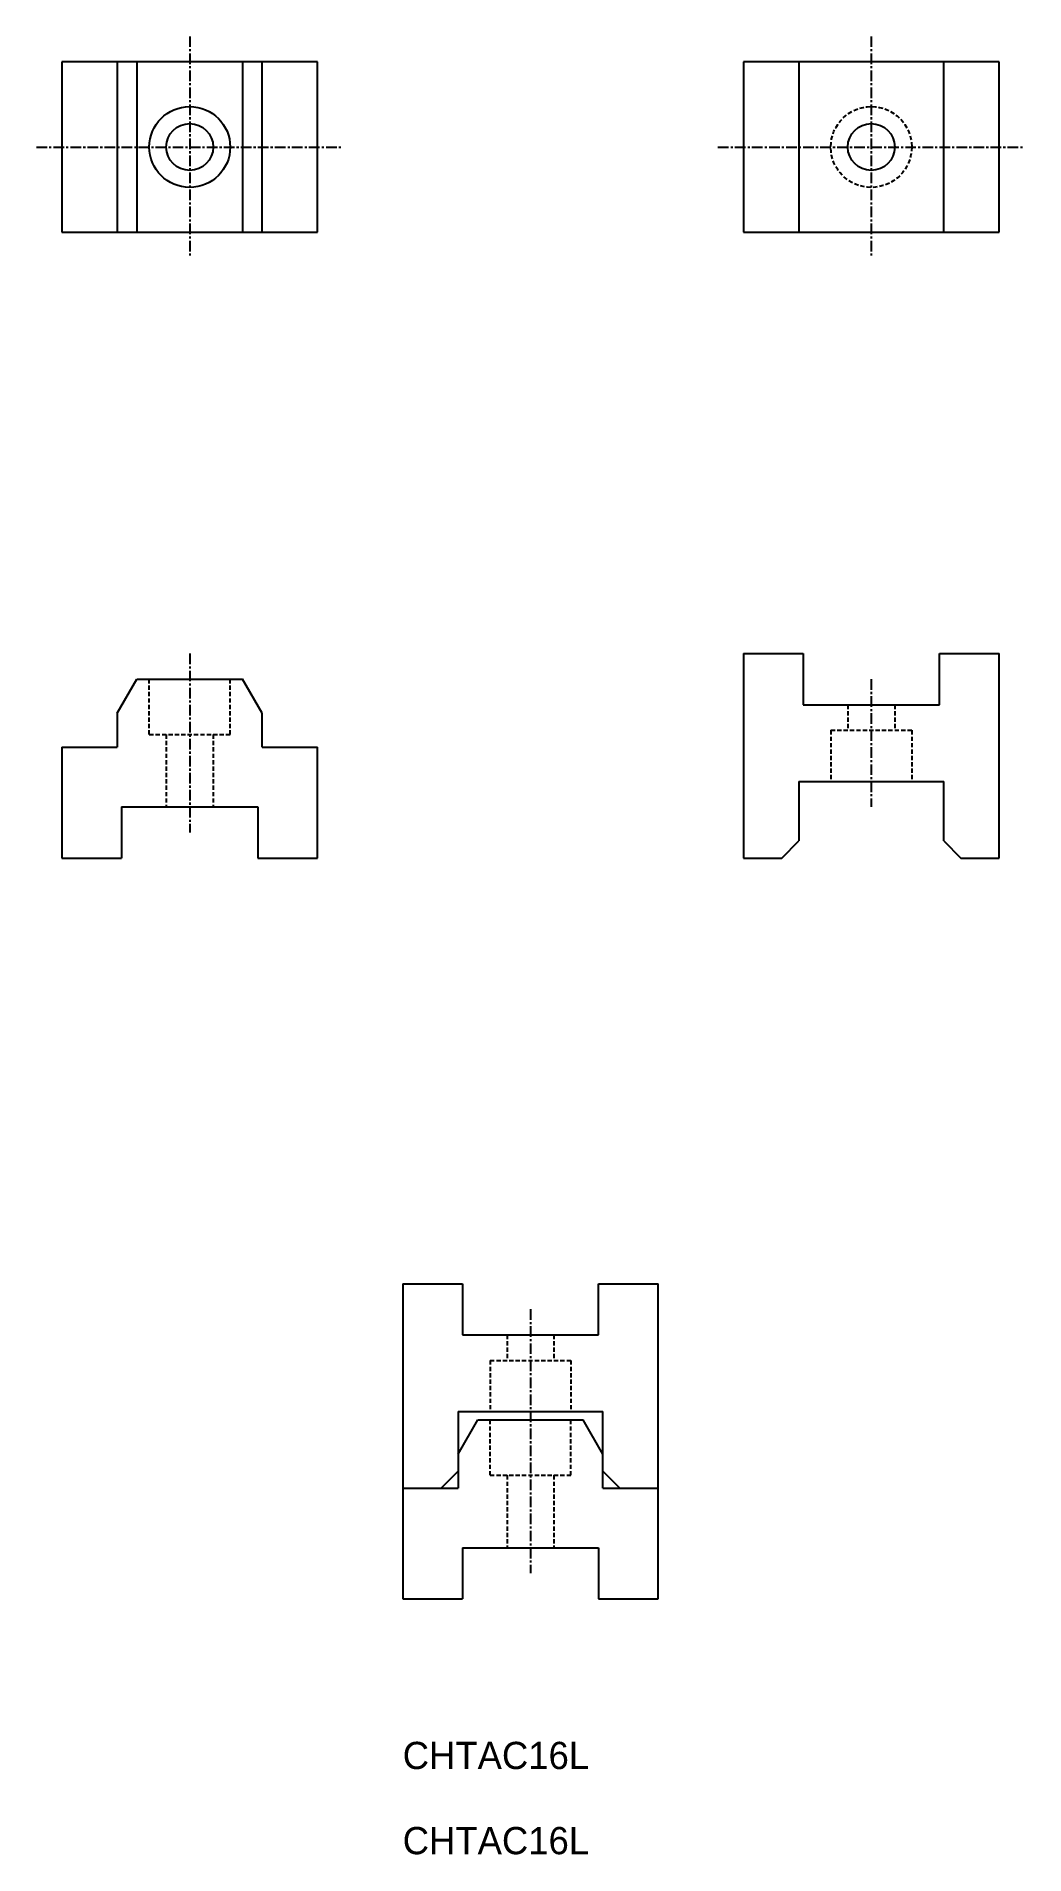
# Model space of a CAD drawing. Extents: x -5621 to -5505, y -898 to -684.
import ezdxf

# ---------------------------------------------------------------- set-up
doc = ezdxf.new("R2010")
doc.units = 0
doc.linetypes.add('CENTER', pattern=[2, 1.25, -0.25, 0.25, -0.25])
doc.linetypes.add('DASHED', pattern=[0.75, 0.5, -0.25])
doc.layers.get('0').update_dxf_attribs({"linetype": 'CONTINUOUS'})
doc.layers.add('CENTER', color=1, linetype='CENTER')

msp = doc.modelspace()

# ---------------------------------------------------------------- linework, layer by layer
at = {"color": 7, "linetype": 'CONTINUOUS'}
for p, q in [((-5617.92, -687.02), (-5617.92, -707.02)), ((-5587.92, -687.02), (-5617.92, -687.02)), ((-5611.42, -687.02), (-5611.42, -707.02)), ((-5609.11, -687.02), (-5609.11, -707.02)), ((-5596.73, -687.02), (-5596.73, -707.02)), ((-5594.42, -707.02), (-5594.42, -687.02)), ((-5587.92, -707.02), (-5587.92, -687.02)), ((-5537.92, -687.02), (-5537.92, -707.02)), ((-5507.92, -687.02), (-5537.92, -687.02)), ((-5531.42, -687.02), (-5531.42, -707.02)), ((-5514.42, -707.02), (-5514.42, -687.02)), ((-5507.92, -707.02), (-5507.92, -687.02)), ((-5537.92, -690.77), (-5537.92, -690.77)), ((-5537.92, -697.02), (-5537.92, -697.02)), ((-5617.92, -707.02), (-5587.92, -707.02)), ((-5537.92, -707.02), (-5507.92, -707.02)), ((-5537.92, -756.52), (-5537.92, -780.52)), ((-5537.92, -756.52), (-5530.92, -756.52)), ((-5530.92, -756.52), (-5530.92, -762.52)), ((-5514.92, -762.52), (-5514.92, -756.52)), ((-5514.92, -756.52), (-5507.92, -756.52)), ((-5507.92, -780.52), (-5507.92, -756.52)), ((-5611.42, -763.52), (-5609.11, -759.52)), ((-5609.11, -759.52), (-5596.73, -759.52)), ((-5594.42, -763.52), (-5596.73, -759.52)), ((-5611.42, -763.52), (-5611.42, -767.52)), ((-5594.42, -767.52), (-5594.42, -763.52)), ((-5530.92, -762.52), (-5514.92, -762.52)), ((-5617.92, -767.52), (-5617.92, -780.52)), ((-5617.92, -767.52), (-5611.42, -767.52)), ((-5594.42, -767.52), (-5587.92, -767.52)), ((-5587.92, -780.52), (-5587.92, -767.52)), ((-5531.42, -771.52), (-5531.42, -778.52)), ((-5531.42, -771.52), (-5514.42, -771.52)), ((-5514.42, -778.52), (-5514.42, -771.52)), ((-5610.92, -774.52), (-5594.92, -774.52)), ((-5610.92, -774.52), (-5610.92, -780.52)), ((-5594.92, -774.52), (-5594.92, -780.52)), ((-5533.42, -780.52), (-5531.42, -778.52)), ((-5514.42, -778.52), (-5512.42, -780.52)), ((-5617.92, -780.52), (-5610.92, -780.52)), ((-5594.92, -780.52), (-5587.92, -780.52)), ((-5537.92, -780.52), (-5533.42, -780.52)), ((-5512.42, -780.52), (-5507.92, -780.52)), ((-5577.92, -830.52), (-5570.92, -830.52)), ((-5577.92, -830.52), (-5577.92, -854.52)), ((-5570.92, -830.52), (-5570.92, -836.52)), ((-5554.92, -830.52), (-5547.92, -830.52)), ((-5554.92, -836.52), (-5554.92, -830.52)), ((-5547.92, -854.52), (-5547.92, -830.52)), ((-5570.92, -836.52), (-5554.92, -836.52)), ((-5571.42, -845.52), (-5554.42, -845.52)), ((-5571.42, -845.52), (-5571.42, -852.52)), ((-5554.42, -852.52), (-5554.42, -845.52)), ((-5571.42, -850.52), (-5569.11, -846.52)), ((-5569.11, -846.52), (-5556.73, -846.52)), ((-5554.42, -850.52), (-5556.73, -846.52)), ((-5571.42, -850.52), (-5571.42, -854.52)), ((-5554.42, -854.52), (-5554.42, -850.52)), ((-5573.42, -854.52), (-5571.42, -852.52)), ((-5554.42, -852.52), (-5552.42, -854.52)), ((-5577.92, -854.52), (-5571.42, -854.52)), ((-5577.92, -854.52), (-5577.92, -867.52)), ((-5577.92, -854.52), (-5573.42, -854.52)), ((-5554.42, -854.52), (-5547.92, -854.52)), ((-5552.42, -854.52), (-5547.92, -854.52)), ((-5547.92, -867.52), (-5547.92, -854.52)), ((-5570.92, -861.52), (-5570.92, -867.52)), ((-5570.92, -861.52), (-5554.92, -861.52)), ((-5554.92, -861.52), (-5554.92, -867.52)), ((-5577.92, -867.52), (-5570.92, -867.52)), ((-5554.92, -867.52), (-5547.92, -867.52))]:
    msp.add_line(p, q, dxfattribs=at)
at = {"color": 3, "linetype": 'DASHED'}
for p, q in [((-5607.67, -766.02), (-5607.67, -759.52)), ((-5598.17, -766.02), (-5598.17, -759.52)), ((-5525.67, -762.52), (-5525.67, -765.52)), ((-5520.17, -762.52), (-5520.17, -765.52)), ((-5607.67, -766.02), (-5598.17, -766.02)), ((-5605.67, -766.02), (-5605.67, -774.52)), ((-5600.17, -766.02), (-5600.17, -774.52)), ((-5527.67, -765.52), (-5518.17, -765.52)), ((-5527.67, -765.52), (-5527.67, -771.52)), ((-5518.17, -765.52), (-5518.17, -771.52)), ((-5565.67, -836.52), (-5565.67, -839.52)), ((-5560.17, -836.52), (-5560.17, -839.52)), ((-5567.67, -839.52), (-5567.67, -845.52)), ((-5567.67, -839.52), (-5558.17, -839.52)), ((-5558.17, -839.52), (-5558.17, -845.52)), ((-5567.67, -853.02), (-5567.67, -846.52)), ((-5558.17, -853.02), (-5558.17, -846.52)), ((-5567.67, -853.02), (-5558.17, -853.02)), ((-5565.67, -853.02), (-5565.67, -861.52)), ((-5560.17, -853.02), (-5560.17, -861.52))]:
    msp.add_line(p, q, dxfattribs=at)
at = {"color": 7, "linetype": 'CONTINUOUS'}
for centre, radius in [((-5602.92, -697.02), 4.75), ((-5602.92, -697.02), 2.75), ((-5522.92, -697.02), 2.75)]:
    msp.add_circle(centre, radius, dxfattribs=at)
at = {"color": 3, "linetype": 'DASHED'}
msp.add_circle((-5522.92, -697.02), 4.75, dxfattribs=at)
at = {"layer": 'CENTER', "color": 1, "linetype": 'CENTER'}
for p, q in [((-5602.92, -684.02), (-5602.92, -710.02)), ((-5522.92, -684.02), (-5522.92, -710.02)), ((-5620.92, -697.02), (-5584.92, -697.02)), ((-5540.92, -697.02), (-5504.92, -697.02)), ((-5602.92, -756.52), (-5602.92, -777.52)), ((-5522.92, -759.52), (-5522.92, -774.52)), ((-5562.92, -833.52), (-5562.92, -864.52))]:
    msp.add_line(p, q, dxfattribs=at)

# ---------------------------------------------------------------- texts
at = {"color": 7, "linetype": 'CONTINUOUS'}
for p in [(-5577.92, -887.52), (-5577.92, -897.52)]:
    msp.add_text('CHTAC16L', height=3.2, dxfattribs=at).set_placement(p)

doc.saveas('drawing.dxf')
